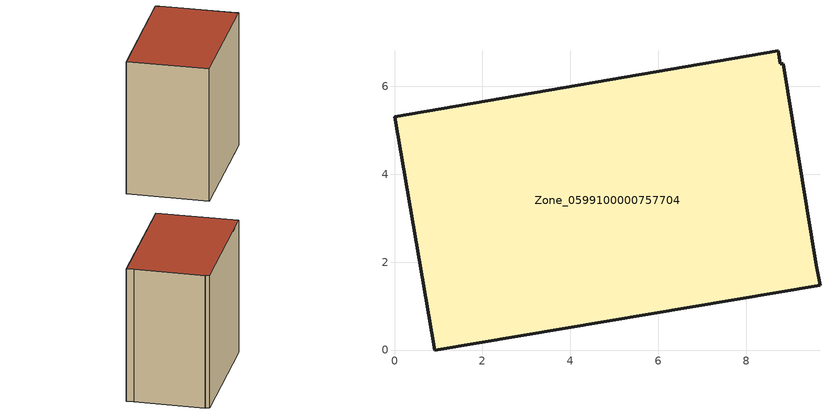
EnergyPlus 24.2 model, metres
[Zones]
Zone_0599100000757704
 floor ground (C_G): 8.73,6.8 8.78,6.51 8.84,6.52 9.6,1.93 9.68,1.47 0.91,0 0,5.3 z0
 wall outside (C_F): 9.68,1.47 9.6,1.93 8.84,6.52 8.78,6.51 8.73,6.8 0,5.3 0.91,0 9.68,1.47 z0:9.22
 roof outside (C_R): 8.78,6.51 8.73,6.8 0,5.3 0.91,0 9.68,1.47 9.6,1.93 8.84,6.52 z9.22
[BUILDING]
Pand.0599100000757704: North Axis=0; Terrain=City; Loads Convergence Tolerance Value=0.04; Temperature Convergence Tolerance Value=0.4; Solar Distribution=FullExterior; Maximum Number of Warmup Days=25; Minimum Number of Warmup Days=1
[Site:Location]
Rotterdam.The.Hague.AP_ZH_NLD Design_Conditions: Latitude=51.96; Longitude=4.45; Time Zone=1; Elevation=-4.5
[SITE:GROUNDTEMPERATURE:BUILDINGSURFACE]
18, 18, 18, 18, 18, 18, 18, 18, 18, 18, 18, 18
[MATERIAL] Thermal Absorptance=0.9; Solar Absorptance=0.7; Visible Absorptance=0.7
Name | Roughness | Thickness | Conductivity | Density | Specific Heat
G.TI.2006-2014 | MediumSmooth | 0.15 | 0.06 | 540 | 1210
F.TI.2006-2014 | Rough | 0.3 | 0.12 | 1920 | 840
R.TI.2006-2014 | MediumRough | 0.2 | 0.08 | 1500 | 1000
[CONSTRUCTION]
C_G: G.TI.2006-2014
C_F: F.TI.2006-2014
C_R: R.TI.2006-2014
[ZONE]
Zone_0599100000757704: Type=1; Multiplier=1; Ceiling Height=Autocalculate; Volume=Autocalculate; Floor Area=autocalculate; Part of Total Floor Area=Yes
[ZONEINFILTRATION:DESIGNFLOWRATE]
Infil_Zone_0599100000757704: Zone or ZoneList or Space or SpaceList=Zone_0599100000757704; Schedule=AlwaysOn; Design Flow Rate Calculation Method=Flow/Area; Flow Rate per Floor Area=0.0015; Constant Term Coefficient=1; Temperature Term Coefficient=0; Velocity Term Coefficient=0; Velocity Squared Term Coefficient=0
[HVACTEMPLATE:ZONE:IDEALLOADSAIRSYSTEM]
Zone_0599100000757704: Maximum Heating Supply Air Temperature=50; Minimum Cooling Supply Air Temperature=13; Maximum Heating Supply Air Humidity Ratio=0.0156; Minimum Cooling Supply Air Humidity Ratio=0.0077; Heating Limit=NoLimit; Cooling Limit=NoLimit; Dehumidification Control Type=ConstantSensibleHeatRatio; Cooling Sensible Heat Ratio=0.7; Dehumidification Setpoint=60; Humidification Control Type=None; Humidification Setpoint=30; Outdoor Air Method=None; Outdoor Air Flow Rate per Person=0.00944; Outdoor Air Flow Rate per Zone Floor Area=0; Outdoor Air Flow Rate per Zone=0; Demand Controlled Ventilation Type=None; Outdoor Air Economizer Type=NoEconomizer; Heat Recovery Type=None; Sensible Heat Recovery Effectiveness=0.7; Latent Heat Recovery Effectiveness=0.65
[ZONECONTROL:THERMOSTAT]
ThermostatControl_Zone_0599100000757704: Zone or ZoneList=Zone_0599100000757704; Control Type Schedule=DualSetpointControlType; Control 1=Thermostat_Zone_0599100000757704; Temperature Difference Between Cutout And Setpoint=0
[THERMOSTATSETPOINT:DUALSETPOINT]
Thermostat_Zone_0599100000757704: Heating Setpoint Temperature Schedule=HeatingSetpoint_Zone_0599100000757704; Cooling Setpoint Temperature Schedule=CoolingSetpoint_Zone_0599100000757704
[SCHEDULE:COMPACT]
HeatingSetpoint_Zone_0599100000757704: Through: 12/31, For: AllDays, Until: 24:00, 21
CoolingSetpoint_Zone_0599100000757704: Through: 12/31, For: AllDays, Until: 24:00, 24
DualSetpointControlType: Through: 12/31, For: AllDays, Until: 24:00, 4
AlwaysOn: Through: 12/31, For: AllDays, Until: 24:00, 1
